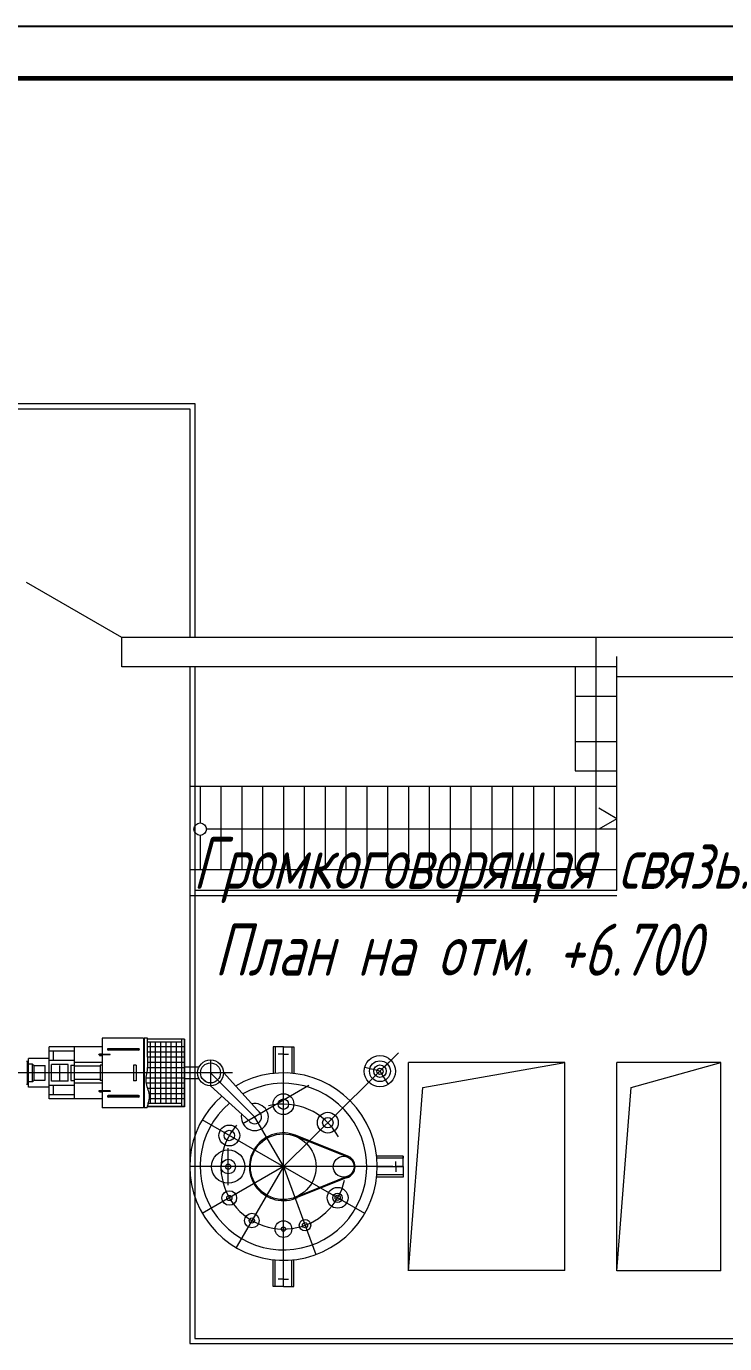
# Model space of a CAD drawing. Header units: millimetres. Extents: x 1337 to 8186, y 1899 to 5236.
# Drawn here: x 4008 to 4075.1, y 2693.9 to 2820.4 of the extents above; entities that cross this region are included whole.
import ezdxf

# ---------------------------------------------------------------- set-up
doc = ezdxf.new("R2010")
doc.units = ezdxf.units.MM
for name, color, linetype, lineweight in [('Линия связи (Вновь)', 3, 'Continuous', 60), ('Рамка толстая', 7, 'Continuous', 60), ('Рамка тонкая', 5, 'Continuous', 25), ('Строительный', 251, 'Continuous', 13), ('Текст', 2, 'Continuous', 25)]:
    doc.layers.add(name, color=color, linetype=linetype, lineweight=lineweight)
doc.styles.add('Simplex', font='simplex.shx', dxfattribs={"width": 0.7, "oblique": 15})

# ---------------------------------------------------------------- blocks, each defined once
blk = doc.blocks.new('A$C049F4C0A')
at = {"layer": 'Строительный', "ltscale": 100}
for p, q in [((290.72, 355.15), (321.68, 355.15)), ((290.72, 354.65), (321.18, 354.65)), ((321.18, 354.65), (321.18, 332.67)), ((321.68, 355.15), (321.68, 332.67)), ((314.68, 332.67), (305.5, 337.97)), ((384.68, 332.69), (314.68, 332.69)), ((314.68, 329.87), (314.68, 332.69)), ((360.18, 332.67), (360.18, 317.61)), ((362.18, 308.37), (362.18, 330.87)), ((362.18, 329.87), (314.68, 329.87)), ((321.18, 329.87), (321.18, 264.87)), ((321.68, 329.87), (321.68, 265.37)), ((362.18, 329.87), (358.18, 329.87)), ((358.18, 329.87), (358.18, 319.87)), ((362.18, 329.87), (358.18, 329.87)), ((362.18, 319.87), (362.18, 329.87)), ((384.68, 328.89), (362.18, 328.89)), ((358.18, 327.04), (362.18, 327.04)), ((358.18, 322.69), (362.18, 322.69)), ((358.18, 319.87), (362.18, 319.87)), ((360.18, 319.37), (360.18, 311.37)), ((362.18, 318.37), (321.18, 318.37)), ((322.18, 318.37), (322.18, 314.88)), ((324.18, 318.37), (324.18, 310.37)), ((326.18, 318.37), (326.18, 310.37)), ((328.18, 318.37), (328.18, 310.37)), ((330.18, 318.37), (330.18, 310.37)), ((332.18, 318.37), (332.18, 310.37)), ((334.18, 318.37), (334.18, 310.37)), ((336.18, 318.37), (336.18, 310.37)), ((338.18, 318.37), (338.18, 310.37)), ((340.18, 318.37), (340.18, 310.37)), ((342.18, 318.37), (342.18, 310.37)), ((344.18, 318.37), (344.18, 310.37)), ((346.18, 318.37), (346.18, 310.37)), ((348.18, 318.37), (348.18, 310.37)), ((350.18, 318.37), (350.18, 310.37)), ((352.18, 318.37), (352.18, 310.37)), ((354.18, 318.37), (354.18, 310.37)), ((356.18, 318.37), (356.18, 310.37)), ((358.18, 318.37), (358.18, 310.37)), ((362.18, 315.28), (360.44, 316.28)), ((362.18, 315.28), (360.44, 314.28)), ((362.18, 314.28), (322.78, 314.28)), ((322.18, 313.68), (322.18, 310.37)), ((362.18, 310.37), (321.18, 310.37)), ((362.18, 307.87), (321.18, 307.87)), ((362.18, 308.37), (321.68, 308.37)), ((316.74, 294.22), (312.78, 294.22)), ((312.78, 294.22), (312.78, 289.15)), ((316.74, 294.22), (316.74, 287.52)), ((316.78, 294.22), (316.78, 287.52)), ((317.14, 294.22), (316.82, 294.22)), ((316.82, 294.22), (316.82, 287.52)), ((320.68, 294.12), (317.14, 294.12)), ((320.68, 294.1), (317.14, 294.1)), ((320.38, 293.82), (317.14, 293.82)), ((317.38, 293.82), (317.38, 287.92)), ((317.88, 293.82), (317.88, 287.92)), ((318.38, 293.82), (318.38, 287.92)), ((318.88, 293.82), (318.88, 287.92)), ((319.38, 293.82), (319.38, 287.92)), ((319.88, 293.82), (319.88, 287.92)), ((320.38, 294.12), (320.38, 287.62)), ((320.66, 294.12), (320.66, 287.62)), ((320.68, 294.12), (320.68, 287.62)), ((305.7, 289.5), (305.7, 292.24)), ((307.7, 292.24), (305.7, 292.24)), ((312.78, 293.37), (307.7, 293.37)), ((307.7, 288.37), (307.7, 293.37)), ((310.08, 292.97), (307.7, 292.97)), ((308.1, 292.07), (308.1, 292.97)), ((310.08, 293.37), (310.08, 288.37)), ((313.53, 292.65), (312.45, 292.65)), ((312.45, 292.59), (312.45, 292.65)), ((313.53, 292.59), (312.45, 292.59)), ((312.52, 292.65), (312.52, 292.69)), ((312.52, 292.69), (312.71, 292.69)), ((312.52, 292.59), (312.52, 292.55)), ((312.52, 292.55), (312.71, 292.55)), ((312.71, 292.69), (312.71, 292.65)), ((312.71, 292.55), (312.71, 292.59)), ((316.35, 293.12), (313.28, 293.12)), ((316.28, 293.19), (313.35, 293.19)), ((316.28, 293.05), (313.35, 293.05)), ((313.53, 292.59), (313.53, 292.65)), ((320.68, 293.37), (317.15, 293.37)), ((320.68, 292.87), (317.15, 292.87)), ((320.68, 292.37), (317.15, 292.37)), ((330.18, 293.37), (329.18, 293.37)), ((329.18, 293.37), (329.18, 290.81)), ((329.38, 293.37), (329.38, 290.83)), ((330.18, 292.67), (329.68, 292.67)), ((330.18, 270.37), (330.18, 293.37)), ((330.18, 293.37), (331.18, 293.37)), ((330.18, 281.87), (341.22, 292.79)), ((330.18, 292.67), (330.68, 292.67)), ((330.98, 293.37), (330.98, 290.83)), ((331.18, 293.37), (331.18, 290.81)), ((339.44, 291.03), (341.22, 292.79)), ((305.7, 291.97), (305.5, 291.97)), ((305.6, 289.77), (305.6, 291.97)), ((305.7, 289.77), (305.7, 291.97)), ((306.1, 291.72), (305.7, 291.72)), ((306.1, 290.02), (306.1, 291.72)), ((306.1, 291.72), (306.25, 291.57)), ((306.25, 290.17), (306.25, 291.57)), ((306.25, 291.57), (307.3, 291.57)), ((307.3, 290.17), (307.3, 291.57)), ((310.08, 292.07), (307.7, 292.07)), ((309.5, 291.67), (307.9, 291.67)), ((307.9, 290.07), (307.9, 291.67)), ((308.7, 290.17), (308.7, 291.57)), ((309.5, 290.07), (309.5, 291.67)), ((309.78, 291.6), (309.78, 290.14)), ((309.78, 291.6), (310.08, 291.6)), ((312.78, 291.87), (310.08, 291.87)), ((312.58, 291.52), (310.08, 291.52)), ((312.58, 291.6), (312.58, 290.14)), ((312.78, 291.6), (312.58, 291.6)), ((316.03, 291.62), (315.78, 291.62)), ((315.78, 291.62), (315.78, 290.12)), ((316.03, 291.62), (316.03, 290.12)), ((320.68, 291.87), (317.15, 291.87)), ((320.68, 291.37), (317.15, 291.37)), ((322.07, 291.43), (320.68, 291.43)), ((323.18, 292.11), (323.18, 289.63)), ((339.44, 291.03), (337.99, 291.4)), ((339.44, 291.03), (340.23, 289.75)), ((357.18, 291.87), (342.18, 291.87)), ((342.18, 271.88), (342.18, 291.87)), ((343.57, 289.47), (357.18, 291.87)), ((357.18, 271.88), (357.18, 291.87)), ((362.18, 271.87), (362.18, 291.87)), ((372.18, 291.87), (362.18, 291.87)), ((363.57, 289.47), (372.18, 291.87)), ((372.18, 271.87), (372.18, 291.87)), ((325.3, 290.87), (303.3, 290.87)), ((305.7, 289.77), (305.5, 289.77)), ((306.1, 290.02), (305.7, 290.02)), ((306.1, 290.02), (306.25, 290.17)), ((306.25, 290.17), (307.3, 290.17)), ((309.5, 290.07), (307.9, 290.07)), ((309.78, 290.14), (310.08, 290.14)), ((312.58, 290.22), (310.08, 290.22)), ((312.78, 289.87), (310.08, 289.87)), ((312.78, 290.14), (312.58, 290.14)), ((316.03, 290.12), (315.78, 290.12)), ((320.68, 290.37), (317, 290.37)), ((320.68, 289.87), (317, 289.87)), ((322.07, 290.31), (320.68, 290.31)), ((322.77, 290), (322.35, 290.38)), ((323.18, 290.87), (327.43, 286.63)), ((324.42, 290.9), (327.99, 286.96)), ((307.7, 289.5), (305.7, 289.5)), ((310.08, 289.67), (307.7, 289.67)), ((310.08, 288.77), (307.7, 288.77)), ((308.1, 288.77), (308.1, 289.67)), ((313.53, 289.15), (312.45, 289.15)), ((312.45, 289.15), (312.45, 289.09)), ((313.53, 289.09), (312.45, 289.09)), ((312.52, 289.15), (312.52, 289.19)), ((312.52, 289.19), (312.71, 289.19)), ((312.52, 289.09), (312.52, 289.05)), ((312.52, 289.05), (312.71, 289.05)), ((312.71, 289.19), (312.71, 289.15)), ((312.71, 289.05), (312.71, 289.09)), ((312.78, 289.09), (312.78, 287.52)), ((316.35, 288.62), (313.28, 288.62)), ((316.28, 288.69), (313.35, 288.69)), ((316.28, 288.55), (313.35, 288.55)), ((313.53, 289.15), (313.53, 289.09)), ((320.68, 289.37), (317.16, 289.37)), ((320.68, 288.87), (317.3, 288.87)), ((326.93, 286.22), (323.18, 289.63)), ((332.6, 289.65), (326.29, 285.97)), ((342.18, 271.87), (343.57, 289.47)), ((362.18, 271.87), (363.57, 289.47)), ((312.78, 288.37), (307.7, 288.37)), ((316.74, 287.52), (312.78, 287.52)), ((317.09, 287.52), (316.82, 287.52)), ((320.38, 287.92), (317.13, 287.92)), ((320.68, 287.64), (317.13, 287.64)), ((320.68, 287.62), (317.13, 287.62)), ((320.68, 288.37), (317.31, 288.37)), ((337.98, 277.38), (322.38, 286.36)), ((330.18, 281.92), (327.43, 286.63)), ((336.42, 282.74), (331.31, 284.79)), ((336.46, 282.83), (331.34, 284.88)), ((324.88, 280.1), (324.88, 283.65)), ((341.68, 282.87), (339.12, 282.87)), ((341.68, 282.67), (339.14, 282.67)), ((340.98, 281.87), (340.98, 282.37)), ((341.68, 281.87), (341.68, 282.87)), ((341.68, 282.87), (341.68, 282.67)), ((340.68, 281.87), (321.18, 281.87)), ((330.18, 281.87), (322.39, 277.36)), ((324.9, 281.89), (324.88, 281.87)), ((330.18, 281.87), (325.63, 274.1)), ((330.16, 281.86), (330.13, 281.84)), ((330.18, 281.87), (330.16, 281.86)), ((330.18, 281.87), (333.29, 273.43)), ((336.42, 280.97), (331.31, 278.92)), ((336.46, 280.88), (331.34, 278.83)), ((341.68, 280.87), (339.12, 280.87)), ((341.68, 281.07), (339.14, 281.07)), ((339.18, 281.87), (341.68, 281.87)), ((339.18, 281.87), (341.68, 281.87)), ((341.68, 281.87), (340.98, 281.87)), ((340.98, 281.87), (340.98, 281.37)), ((341.68, 281.87), (341.68, 280.87)), ((329.18, 270.37), (329.18, 272.93)), ((329.38, 270.37), (329.38, 272.91)), ((330.98, 270.37), (330.98, 272.91)), ((331.18, 270.37), (331.18, 272.93)), ((330.18, 271.07), (329.68, 271.07)), ((330.18, 271.07), (330.68, 271.07)), ((357.18, 271.88), (342.18, 271.88)), ((372.18, 271.87), (362.18, 271.87)), ((330.18, 270.37), (329.18, 270.37)), ((330.18, 270.37), (331.18, 270.37)), ((321.18, 264.87), (420.28, 264.87)), ((321.68, 265.37), (404.28, 265.37))]:
    blk.add_line(p, q, dxfattribs=at)
for centre, radius in [((322.18, 314.28), 0.6), ((339.44, 291.03), 1.5), ((323.18, 290.87), 1.24), ((323.18, 290.87), 0.96), ((339.44, 291.03), 1), ((339.44, 291.03), 0.6), ((339.44, 291.03), 0.3), ((330.18, 287.87), 1), ((330.18, 287.87), 0.5), ((334.44, 286.09), 1), ((334.44, 286.09), 0.5), ((324.98, 284.86), 1), ((324.98, 284.86), 0.5), ((330.16, 281.86), 3.15), ((324.88, 281.87), 1.6), ((324.88, 281.87), 0.7), ((324.88, 281.87), 0.25), ((335.96, 281.86), 1), ((335.38, 278.88), 1), ((324.98, 278.86), 0.7), ((324.98, 278.86), 0.25), ((335.38, 278.88), 0.45), ((335.38, 278.88), 0.25), ((327.15, 276.69), 0.7), ((327.15, 276.69), 0.25), ((330.18, 275.87), 0.8), ((330.18, 275.87), 0.2), ((332.25, 276.24), 0.55), ((332.25, 276.24), 0.25)]:
    blk.add_circle(centre, radius, dxfattribs=at)
for centre, radius, start, end in [((313.35, 293.12), 0.07, 90, 270), ((313.35, 293.12), 0.07, 90, 270), ((316.28, 293.12), 0.07, 270, 90), ((316.28, 293.12), 0.07, 270, 90), ((330.18, 281.87), 9, 131.1345, 120.67), ((330.18, 281.87), 8, 130.3042, 119.1988), ((313.35, 288.62), 0.07, 90, 270), ((313.35, 288.62), 0.07, 90, 270), ((316.28, 288.62), 0.07, 270, 90), ((316.28, 288.62), 0.07, 270, 90), ((327.43, 286.63), 1.3, 167.4416, 102.9707), ((327.43, 286.63), 0.65, 220.0111, 54.2723), ((330.18, 281.87), 6, 28.5378, 103.9917), ((330.18, 281.87), 6, 138.5415, 347.5458), ((330.16, 281.86), 3.25, 67.8417, 294.806), ((335.96, 281.86), 1.1, 286.1974, 73.8026)]:
    blk.add_arc(centre, radius, start, end, dxfattribs=at)
blk.add_spline([(317.09, 287.52), (317.31, 288.76), (317, 290), (317.14, 291.27), (317.14, 292.51), (317.14, 293.44), (317.14, 294.22)], degree=3, dxfattribs=at)
blk = doc.blocks.new('A$C551E481E')
at = {"layer": 'Рамка толстая'}
blk.add_line((836, 589), (20, 589), dxfattribs=at)
at = {"layer": 'Рамка тонкая'}
blk.add_line((841, 594), (0, 594), dxfattribs=at)

msp = doc.modelspace()

# ---------------------------------------------------------------- block references
msp.add_blockref('A$C551E481E', (3649.33, 2226.37))
at = {"layer": 'Линия связи (Вновь)'}
msp.add_blockref('A$C049F4C0A', (3702.53, 2429), dxfattribs=at)

# ---------------------------------------------------------------- texts
at = {"layer": 'Текст', "ltscale": 100, "insert": (3722.2, 2742.54), "char_height": 5, "width": 668.3368, "attachment_point": 1, "style": 'Simplex'}
msp.add_mtext('\\pi301.80319;Громкоговорящая связь.\\P\\pi303.87615;План на отм. +6.700', dxfattribs=at)

doc.saveas('drawing.dxf')
